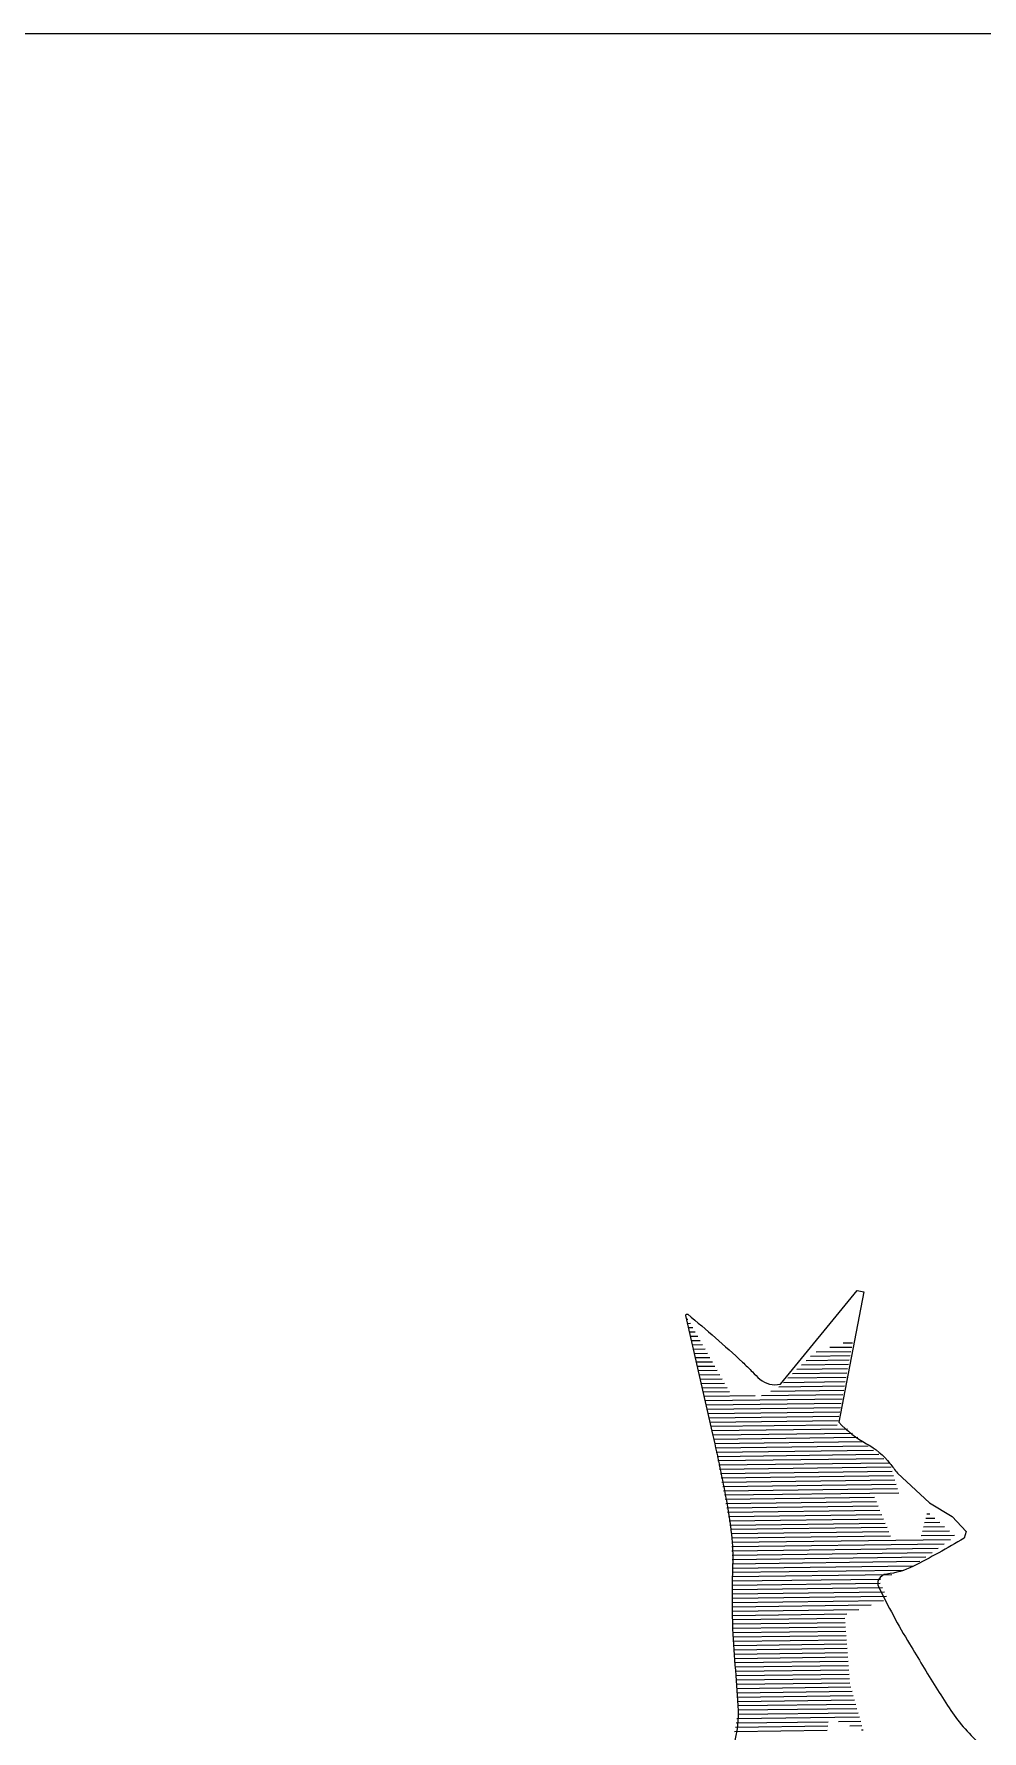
# Model space of a CAD drawing. Header units: millimetres. Extents: x 0 to 1038, y -1303 to 297.
# Drawn here: x 360.604 to 362.962, y 102.463 to 106.682 of the extents above; entities that cross this region are included whole.
import ezdxf
from ezdxf.enums import TextEntityAlignment as Align

# ---------------------------------------------------------------- set-up
doc = ezdxf.new("R2010")
doc.units = ezdxf.units.MM
for name, color, linetype in [('TBLK07', 4, 'Continuous'), ('TBLK18', 4, 'Continuous'), ('TBLK25', 1, 'Continuous'), ('TBLK35', 3, 'Continuous'), ('TBLK50', 7, 'Continuous')]:
    doc.layers.add(name, color=color, linetype=linetype)
doc.styles.add('ISO', font='iso3098b.shx')

# ---------------------------------------------------------------- blocks, each defined once
blk = doc.blocks.new('*X15')
at = {"color": 0, "linetype": 'Continuous'}
for p, q in [((155.45, 457), (155.73, 457)), ((155.66, 456), (156.29, 456)), ((155.88, 455), (156.84, 455)), ((156.09, 454), (157.4, 454)), ((156.3, 453), (157.95, 453)), ((156.52, 452), (158.51, 452)), ((156.73, 451), (159.06, 451)), ((156.95, 450), (159.62, 450)), ((188.6, 450), (193.72, 450)), ((191.79, 451), (193.92, 451)), ((157.16, 449), (160.18, 449)), ((157.38, 448), (160.73, 448)), ((157.59, 447), (161.29, 447)), ((157.8, 446), (161.84, 446)), ((181.99, 446), (192.92, 446)), ((183.06, 447), (193.12, 447)), ((184.12, 448), (193.32, 448)), ((185.41, 449), (193.52, 449)), ((158.02, 445), (162.4, 445)), ((158.23, 444), (162.95, 444)), ((158.45, 443), (163.51, 443)), ((158.66, 442), (164.06, 442)), ((177.74, 442), (192.12, 442)), ((178.81, 443), (192.32, 443)), ((179.87, 444), (192.52, 444)), ((180.93, 445), (192.72, 445)), ((158.88, 441), (164.62, 441)), ((159.09, 440), (165.18, 440)), ((159.3, 439), (171.1, 439)), ((159.52, 438), (191.33, 438)), ((172.63, 439), (191.53, 439)), ((174.8, 440), (191.73, 440)), ((176.68, 441), (191.93, 441)), ((159.73, 437), (191.13, 437)), ((159.95, 436), (190.93, 436)), ((160.16, 435), (190.73, 435)), ((160.38, 434), (190.53, 434)), ((160.59, 433), (190.33, 433)), ((160.8, 432), (190.13, 432)), ((161.02, 431), (192.47, 431)), ((161.23, 430), (193.67, 430)), ((161.41, 429), (194.87, 429)), ((161.59, 428), (196.07, 428)), ((161.76, 427), (197.27, 427)), ((161.93, 426), (198.47, 426)), ((162.11, 425), (199.67, 425)), ((162.28, 424), (200.87, 424)), ((162.46, 423), (202.07, 423)), ((162.63, 422), (202.51, 422)), ((162.8, 421), (202.79, 421)), ((162.98, 420), (203.08, 420)), ((163.15, 419), (203.36, 419)), ((163.33, 418), (203.65, 418)), ((163.5, 417), (203.93, 417)), ((163.67, 416), (204.22, 416)), ((163.85, 415), (198.6, 415)), ((164.02, 414), (199, 414)), ((164.2, 413), (199.4, 413)), ((164.37, 412), (199.8, 412)), ((164.54, 411), (200.2, 411)), ((210.7, 411), (211.36, 411)), ((164.72, 410), (200.6, 410)), ((164.89, 409), (201, 409)), ((165.07, 408), (201.4, 408)), ((165.24, 407), (201.8, 407)), ((209.59, 407), (215.93, 407)), ((209.87, 408), (214.79, 408)), ((210.14, 409), (213.65, 409)), ((210.42, 410), (212.51, 410)), ((165.27, 406), (202.2, 406)), ((165.27, 405), (216.08, 405)), ((165.27, 404), (214.65, 404)), ((165.27, 403), (213.22, 403)), ((209.31, 406), (217.08, 406)), ((165.27, 402), (211.79, 402)), ((165.27, 401), (210.36, 401)), ((165.27, 400), (208.94, 400)), ((165.27, 399), (207.51, 399)), ((165.27, 398), (205.05, 398)), ((165.27, 397), (202.38, 397)), ((165.27, 396), (199.71, 396)), ((165.27, 395), (199.66, 395)), ((165.27, 394), (200.12, 394)), ((165.27, 393), (200.59, 393)), ((165.27, 392), (201.06, 392)), ((165.27, 391), (200.37, 391)), ((165.27, 390), (197.5, 390)), ((165.27, 389), (194.62, 389)), ((165.27, 388), (191.75, 388)), ((165.27, 387), (191.32, 387)), ((165.27, 386), (191.38, 386)), ((165.27, 385), (191.45, 385)), ((165.31, 384), (191.51, 384)), ((165.36, 383), (191.57, 383)), ((165.42, 382), (191.63, 382)), ((165.47, 381), (191.7, 381)), ((165.52, 380), (191.76, 380)), ((165.58, 379), (191.82, 379)), ((165.63, 378), (191.88, 378)), ((165.68, 377), (191.95, 377)), ((165.73, 376), (192.01, 376)), ((165.79, 375), (192.07, 375)), ((165.84, 374), (192.13, 374)), ((165.89, 373), (192.2, 373)), ((165.94, 372), (192.26, 372)), ((166, 371), (192.5, 371)), ((166.05, 370), (192.77, 370)), ((166.1, 369), (193.04, 369)), ((166.15, 368), (193.31, 368)), ((166.21, 367), (193.59, 367)), ((165.73, 363), (187.15, 363)), ((165.92, 364), (194.4, 364)), ((166.11, 365), (194.13, 365)), ((166.26, 366), (193.86, 366)), ((189.49, 363), (194.68, 363)), ((165.35, 361), (186.86, 361)), ((165.54, 362), (187.01, 362)), ((192.16, 362), (194.95, 362)), ((194.82, 361), (195.22, 361))]:
    blk.add_line(p, q, dxfattribs=at)
blk = doc.blocks.new('State Logo')
at = {"layer": 'TBLK07', "linetype": 'Continuous'}
for points in [[(-4.9124, 4.8248, 0.093229), (-4.8826, 5.0211, 0.014905), (-4.8957, 5.2217, -0.014542), (-4.9093, 5.4273, -0.017964), (-4.9095, 5.7416, 0.036133), (-4.9154, 5.8979, 0.01893), (-4.9403, 6.0657, 0.009726), (-5.0073, 6.3888), (-5.0754, 6.6874), (-5.1435, 6.9861, -0.715475), (-5.1342, 6.9918, -0.014253), (-4.8623, 6.7544, -0.015563), (-4.8123, 6.7051, 0.02151), (-4.7756, 6.6699, 0.243169), (-4.6741, 6.6445, 0.002829), (-4.6726, 6.6448), (-4.2911, 7.1109), (-4.2579, 7.1042), (-4.3827, 6.4555, 0.081222), (-4.2448, 6.3485, -0.1016), (-4.1284, 6.2504, -0.010607), (-4.0916, 6.2017), (-3.9318, 6.0553), (-3.8198, 5.9858), (-3.7497, 5.9123), (-3.7597, 5.8787, -0.01909), (-4.0147, 5.7384, -0.089756), (-4.1437, 5.7005, 0.254106), (-4.185, 5.672, 0.233724), (-4.1853, 5.6385, 0.022915), (-4.0311, 5.3531, 0.003037), (-3.9, 5.138, 0.006251), (-3.8344, 5.0348, 0.065145), (-3.6826, 4.8576, -0.103548)], [(-3.7597, 5.8787, -0.01909), (-4.0147, 5.7384, -0.089756), (-4.1437, 5.7005, 0.254106), (-4.185, 5.672, 0.233724), (-4.1853, 5.6385, 0.022915), (-4.0311, 5.3531, 0.003037), (-3.9, 5.138, 0.006251), (-3.8344, 5.0348, 0.065145), (-3.6826, 4.8576, -0.103548)], [(-4.9124, 4.8248, 0.093229), (-4.8826, 5.0211, 0.014905), (-4.8957, 5.2217, -0.014542), (-4.9093, 5.4273, -0.017964), (-4.9095, 5.7416, 0.036133), (-4.9154, 5.8979, 0.01893), (-4.9403, 6.0657, 0.009726), (-5.0073, 6.3888), (-5.0754, 6.6874), (-5.1435, 6.9861, -0.715475), (-5.1342, 6.9918, -0.014253), (-4.8623, 6.7544, -0.015563), (-4.8123, 6.7051, 0.02151), (-4.7756, 6.6699, 0.243169), (-4.6741, 6.6445, 0.002829), (-4.6726, 6.6448, 0.030294)]]:
    blk.add_lwpolyline(points, format="xyb", dxfattribs=at)
at = {"layer": 'TBLK07', "linetype": 'Continuous', "xscale": 0.02139268110938849, "yscale": 0.02139268110938849, "zscale": 0.02139268110938849, "rotation": 0.7441666666577991}
blk.add_blockref('*X15', (-8.3376, -2.8505), dxfattribs=at)
blk = doc.blocks.new('a3_in_vtblk')
at = {"layer": 'TBLK50'}
blk.add_lwpolyline([(409.5, 86.341), (409.5, 104.182, 0.414214), (407, 106.682), (356, 106.682, 0.414214), (353.5, 104.182), (353.5, 86.341, 0.414214), (356, 83.841), (407, 83.841, 0.414214)], format="xyb", close=True, dxfattribs=at)
at = {"layer": 'TBLK18', "xscale": 0.5, "yscale": 0.5, "zscale": 0.5}
blk.add_blockref('State Logo', (364.7969, 100.0029), dxfattribs=at)
at = {"layer": 'TBLK18', "style": 'ISO'}
for tag, p, height in [('GROUND_SURVEY_STD.', (381.8752, 126.1053), 1.8), ('SURVEY_CAPTURE_DATE', (381.9454, 122.6053), 1.8), ('MAPPING_SURVEY_STD.', (381.9454, 119.1053), 1.8), ('MAPPING_CAPTURE_DATE', (381.9454, 115.6053), 1.8), ('PROJECT_ZONE', (381.9454, 112.1053), 1.8), ('HEIGHT_DATUM', (381.9454, 108.6053), 1.8), ('CLIENT_STREET_NAME', (355.5138, 86.9408), 1.5), ('CLIENT_SUBURB_POSTCODE', (388.4876, 86.9408), 1.5), ('CLIENT_TELEPHONE_NO.', (368.3056, 84.6771), 1.5), ('CLIENT_FAX_NO.', (393.5552, 84.6771), 1.5), ('STREET_NAME', (355.5138, 62.0998), 1.5), ('SUBURB_POSTCODE', (388.4876, 62.0998), 1.5), ('TELEPHONE_NO.', (368.3056, 59.8361), 1.5), ('FAX_NO.', (393.5552, 59.8361), 1.5)]:
    blk.add_attdef(tag, p, '', height=height, dxfattribs=at)
for tag, p in [('CLIENT_MR_DIRECTORATE', (381.5, 92.9596)), ('MR_DIRECTORATE', (381.5, 68.1185))]:
    blk.add_attdef(tag, text='', height=1.5, dxfattribs=at).set_placement(p, align=Align.CENTER)
at = {"layer": 'TBLK25', "style": 'ISO'}
for tag, height, p in [('CLIENT_MR__BRANCH', 2, (381.5, 90.0399)), ('MR_BRANCH', 2, (381.5, 65.1989)), ('ROAD_SECTION', 1.75, (384.5, 29.1617)), ('SLK', 1.75, (384.5, 26.1075)), ('CHAINAGE', 1.75, (384.5, 19.2054))]:
    blk.add_attdef(tag, text='', height=height, dxfattribs=at).set_placement(p, align=Align.CENTER)
for tag, p, height in [('FILE_NUMBER', (371.7734, 54.2365), 2.5), ('DESIGNED_/_DRAWN', (371.7734, 49.4865), 2), ('VERIFIED', (371.7734, 44.4865), 2), ('APPROVED', (371.7734, 39.4865), 2), ('LOCAL_AUTHORITY', (370.4803, 16.7335), 1.25)]:
    blk.add_attdef(tag, p, '', height=height, dxfattribs=at)
at = {"layer": 'TBLK35', "style": 'ISO', "width": 0.9}
for tag, p in [('ROAD_PROJECT&NUMBER', (384.5, 32.2307)), ('DRAWING_DESCRIPTION', (384.5, 22.288))]:
    blk.add_attdef(tag, text='', height=2.5, dxfattribs=at).set_placement(p, align=Align.CENTER)
at = {"layer": 'TBLK50', "style": 'ISO'}
blk.add_attdef('MRWA_DRG_NUMBER', (356.2877, 6.0846), '', height=5, dxfattribs=at)

msp = doc.modelspace()

# ---------------------------------------------------------------- block references
at = {"color": 1}
msp.add_blockref('a3_in_vtblk', (0, 0), dxfattribs=at)

doc.saveas('drawing.dxf')
